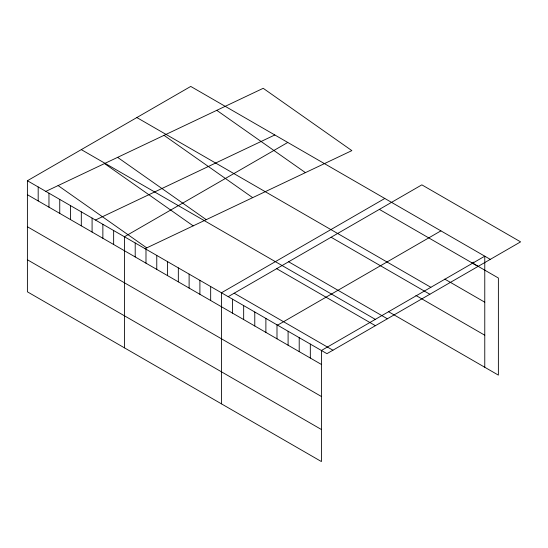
<?xml version="1.0" encoding="UTF-8"?>
<svg xmlns="http://www.w3.org/2000/svg" width="548" height="548" viewBox="0 0 548 548"><rect width="100%" height="100%" fill="white"/><g stroke="black" fill="none" stroke-linecap="round" stroke-linejoin="round"><path stroke-width="0.82" d="M484.768 367.263L484.768 256.183L321.423 350.494L321.423 461.567L27.4 291.817L27.4 180.737L190.745 86.433L490.282 259.368M287.775 142.453L124.43 236.757L124.43 347.836M384.799 198.472L221.454 292.776L221.454 403.849M228.187 296.667L421.85 184.854L520.6 241.867L326.937 353.672L27.4 180.737M277.562 325.17L440.907 230.866M45.847 191.389L263.204 88.31L351.85 150.618L145.069 248.676M95.462 220.036L274.822 134.972M471.855 262.704L498.379 278.014L498.379 375.12L388.505 311.682M379.367 209.384L478.116 266.397M444.784 279.117L484.768 302.201M136.842 117.553L430.865 287.31M331.102 237.243L429.851 294.255M415.905 295.454L484.768 335.218M288.618 261.773L387.368 318.785M81.303 149.618L375.325 319.374M276.658 268.684L375.401 325.69M234.167 293.207L332.917 350.22M27.4 194.711L321.423 364.461M27.4 226.756L321.423 396.505M27.4 259.773L321.423 429.522M216.775 110.333L305.421 172.634M164.037 135.342L252.676 197.65M117.608 157.365L206.247 219.666M104.531 163.564L193.177 225.865M58.109 185.58L146.748 247.881M473.664 262.102L473.664 263.746M310.319 344.082L310.319 358.05M299.208 337.664L299.208 351.638M288.097 331.252L288.097 345.226M276.993 324.841L276.993 338.815M265.883 318.429L265.883 332.403M254.779 312.018L254.779 325.985M243.668 305.606L243.668 319.573M232.564 299.187L232.564 313.161M210.672 286.549L210.672 300.523M199.897 280.329L199.897 294.297M189.115 274.103L189.115 288.077M178.333 267.883L178.333 281.85M167.551 261.656L167.551 275.63M156.769 255.43L156.769 269.404M145.987 249.21L145.987 263.177M135.205 242.983L135.205 256.957M113.648 230.537L113.648 244.504M102.866 224.31L102.866 238.284M92.085 218.083L92.085 232.057M81.303 211.864L81.303 225.831M70.521 205.637L70.521 219.611M59.746 199.41L59.746 213.384M48.964 193.191L48.964 207.158M38.182 186.964L38.182 200.938"/></g></svg>
